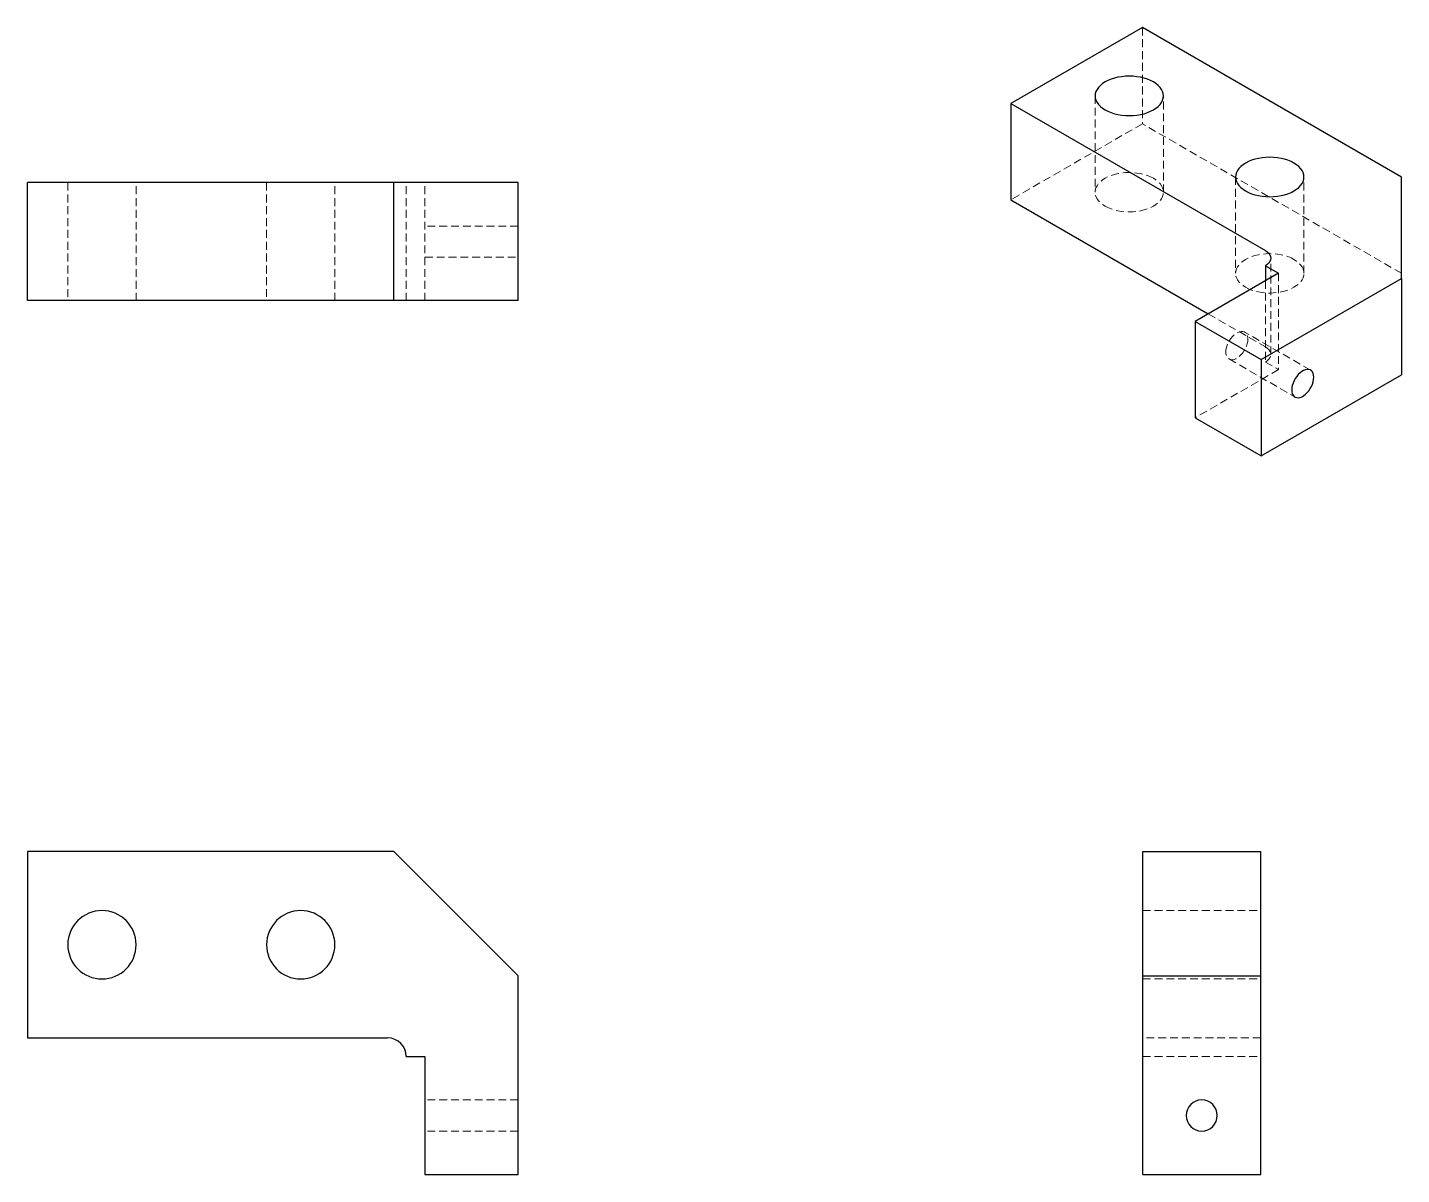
# Model space of a CAD drawing. Header units: millimetres. Extents: x 303 to 524, y 205 to 389.
import ezdxf

# ---------------------------------------------------------------- set-up
doc = ezdxf.new("R2010")
doc.units = ezdxf.units.MM
doc.linetypes.add('HIDDEN', pattern=[1.905, 1.27, -0.635])

msp = doc.modelspace()

# ---------------------------------------------------------------- linework, layer by layer
at = {"color": 7, "linetype": 'Continuous', "lineweight": 25}
for p, q in [((482.33, 389.37), (461.12, 377.13)), ((524.05, 365.29), (482.33, 389.37)), ((461.12, 377.13), (502.13, 353.45)), ((461.12, 377.13), (461.12, 361.61)), ((524.05, 348.96), (524.05, 365.29)), ((302.8, 345.38), (302.8, 364.38)), ((361.8, 364.38), (302.8, 364.38)), ((361.8, 345.38), (361.8, 364.38)), ((381.8, 364.38), (361.8, 364.38)), ((381.8, 345.38), (381.8, 364.38)), ((461.12, 361.61), (492.94, 343.25)), ((504.25, 349.78), (490.82, 342.02)), ((502.13, 351), (504.25, 349.78)), ((502.13, 351), (502.13, 348.55)), ((501.43, 335.9), (524.05, 348.96)), ((524.05, 348.96), (524.05, 333.45)), ((361.8, 345.38), (302.8, 345.38)), ((381.8, 345.38), (361.8, 345.38)), ((490.82, 342.02), (501.43, 335.9)), ((490.82, 342.02), (490.82, 326.51)), ((501.43, 335.9), (501.43, 320.39)), ((501.43, 320.39), (524.05, 333.45)), ((490.82, 326.51), (501.43, 320.39)), ((302.8, 256.63), (302.8, 226.63)), ((361.8, 256.63), (302.8, 256.63)), ((381.8, 236.63), (361.8, 256.63)), ((482.38, 236.63), (482.38, 256.63)), ((482.38, 256.63), (501.38, 256.63)), ((501.38, 236.63), (501.38, 256.63)), ((381.8, 204.63), (381.8, 236.63)), ((482.38, 236.63), (501.38, 236.63)), ((482.38, 204.63), (482.38, 236.63)), ((501.38, 204.63), (501.38, 236.63)), ((302.8, 226.63), (360.8, 226.63)), ((363.8, 223.63), (366.8, 223.63)), ((366.8, 223.63), (366.8, 204.63)), ((366.8, 204.63), (381.8, 204.63)), ((482.38, 204.63), (501.38, 204.63))]:
    msp.add_line(p, q, dxfattribs=at)
at = {"color": 7, "linetype": 'HIDDEN', "lineweight": 18}
for p, q in [((482.33, 389.37), (482.33, 373.86)), ((474.71, 378.35), (474.71, 362.84)), ((485.71, 362.84), (485.71, 378.35)), ((482.33, 373.86), (461.12, 361.61)), ((524.05, 349.78), (482.33, 373.86)), ((497.34, 365.29), (497.34, 349.78)), ((508.34, 349.78), (508.34, 365.29)), ((309.3, 364.38), (309.3, 345.38)), ((320.3, 345.38), (320.3, 364.38)), ((341.3, 364.38), (341.3, 345.38)), ((352.3, 345.38), (352.3, 364.38)), ((363.8, 345.38), (363.8, 364.38)), ((366.8, 345.38), (366.8, 364.38)), ((381.8, 357.38), (366.8, 357.38)), ((366.8, 352.38), (381.8, 352.38)), ((503.01, 336.71), (503.01, 352.23)), ((504.25, 349.78), (504.25, 334.26)), ((502.13, 348.55), (502.13, 335.49)), ((492.94, 343.25), (502.13, 337.94)), ((509.39, 334.19), (498.79, 340.31)), ((504.25, 334.26), (490.82, 326.51)), ((496.29, 335.98), (506.89, 329.86)), ((502.13, 335.49), (504.25, 334.26)), ((482.38, 247.13), (501.38, 247.13)), ((482.38, 236.13), (501.38, 236.13)), ((501.38, 226.63), (482.38, 226.63)), ((482.38, 223.63), (501.38, 223.63)), ((381.8, 216.63), (366.8, 216.63)), ((381.8, 211.63), (366.8, 211.63))]:
    msp.add_line(p, q, dxfattribs=at)
at = {"color": 7, "linetype": 'Continuous', "lineweight": 25, "flags": 128}
for points in [[(484.1, 380.6), (483.64, 380.84), (483.14, 381.04), (482.6, 381.21), (482.03, 381.35), (481.44, 381.45), (480.83, 381.51), (480.21, 381.53), (479.6, 381.51), (478.99, 381.45), (478.4, 381.35), (477.83, 381.21), (477.29, 381.04), (476.78, 380.84), (476.32, 380.6), (475.91, 380.33), (475.56, 380.04), (475.26, 379.73), (475.02, 379.4), (474.85, 379.06), (474.75, 378.71), (474.71, 378.35), (474.75, 378), (474.85, 377.65), (475.02, 377.3), (475.26, 376.98), (475.56, 376.66), (475.91, 376.37), (476.32, 376.11)], [(476.32, 376.11), (476.78, 375.87), (477.29, 375.66), (477.83, 375.49), (478.4, 375.36), (478.99, 375.26), (479.6, 375.2), (480.21, 375.18), (480.83, 375.2), (481.44, 375.26), (482.03, 375.36), (482.6, 375.49), (483.14, 375.66), (483.64, 375.87), (484.1, 376.11), (484.51, 376.37), (484.87, 376.66), (485.17, 376.98), (485.4, 377.3), (485.57, 377.65), (485.68, 378), (485.71, 378.35), (485.68, 378.71), (485.57, 379.06), (485.4, 379.4), (485.17, 379.73), (484.87, 380.04), (484.51, 380.33), (484.1, 380.6)], [(506.73, 367.54), (506.27, 367.77), (505.77, 367.98), (505.23, 368.15), (504.66, 368.29), (504.06, 368.39), (503.46, 368.45), (502.84, 368.47), (502.22, 368.45), (501.62, 368.39), (501.02, 368.29), (500.45, 368.15), (499.91, 367.98), (499.41, 367.77), (498.95, 367.54), (498.54, 367.27), (498.18, 366.98), (497.88, 366.67), (497.65, 366.34), (497.48, 366), (497.37, 365.65), (497.34, 365.29), (497.37, 364.93), (497.48, 364.58), (497.65, 364.24), (497.88, 363.91), (498.18, 363.6), (498.54, 363.31), (498.95, 363.05)], [(498.95, 363.05), (499.41, 362.81), (499.91, 362.6), (500.45, 362.43), (501.02, 362.29), (501.62, 362.19), (502.22, 362.14), (502.84, 362.12), (503.46, 362.14), (504.06, 362.19), (504.66, 362.29), (505.23, 362.43), (505.77, 362.6), (506.27, 362.81), (506.73, 363.05), (507.14, 363.31), (507.5, 363.6), (507.8, 363.91), (508.03, 364.24), (508.2, 364.58), (508.31, 364.93), (508.34, 365.29), (508.31, 365.65), (508.2, 366), (508.03, 366.34), (507.8, 366.67), (507.5, 366.98), (507.14, 367.27), (506.73, 367.54)], [(502.13, 353.45), (502.44, 353.25), (502.68, 353.01), (502.86, 352.76), (502.97, 352.5), (503.01, 352.23), (502.97, 351.96), (502.86, 351.69), (502.68, 351.44), (502.44, 351.21), (502.13, 351)], [(509.91, 333.04), (509.89, 333.36), (509.82, 333.65), (509.7, 333.89), (509.54, 334.08), (509.34, 334.21), (509.11, 334.29), (508.85, 334.3), (508.58, 334.25), (508.29, 334.14), (508, 333.97), (507.71, 333.75), (507.43, 333.48), (507.18, 333.17), (506.95, 332.83), (506.75, 332.47), (506.59, 332.09), (506.47, 331.72), (506.4, 331.35), (506.38, 331)], [(506.38, 331), (506.4, 330.68), (506.47, 330.39), (506.59, 330.15), (506.75, 329.96), (506.95, 329.83), (507.18, 329.75), (507.43, 329.74), (507.71, 329.79), (508, 329.9), (508.29, 330.07), (508.58, 330.29), (508.85, 330.56), (509.11, 330.87), (509.34, 331.21), (509.54, 331.57), (509.7, 331.95), (509.82, 332.32), (509.89, 332.69), (509.91, 333.04)]]:
    msp.add_lwpolyline(points, dxfattribs=at)
at = {"color": 7, "linetype": 'HIDDEN', "lineweight": 18, "flags": 128}
for points in [[(484.1, 365.08), (483.64, 365.32), (483.14, 365.53), (482.6, 365.7), (482.03, 365.84), (481.44, 365.93), (480.83, 365.99), (480.21, 366.01), (479.6, 365.99), (478.99, 365.93), (478.4, 365.84), (477.83, 365.7), (477.29, 365.53), (476.78, 365.32), (476.32, 365.08), (475.91, 364.82), (475.56, 364.53), (475.26, 364.22), (475.02, 363.89), (474.85, 363.55), (474.75, 363.19), (474.71, 362.84), (474.75, 362.48), (474.85, 362.13), (475.02, 361.79), (475.26, 361.46), (475.56, 361.15), (475.91, 360.86), (476.32, 360.59)], [(476.32, 360.59), (476.78, 360.36), (477.29, 360.15), (477.83, 359.98), (478.4, 359.84), (478.99, 359.74), (479.6, 359.68), (480.21, 359.66), (480.83, 359.68), (481.44, 359.74), (482.03, 359.84), (482.6, 359.98), (483.14, 360.15), (483.64, 360.36), (484.1, 360.59), (484.51, 360.86), (484.87, 361.15), (485.17, 361.46), (485.4, 361.79), (485.57, 362.13), (485.68, 362.48), (485.71, 362.84), (485.68, 363.19), (485.57, 363.55), (485.4, 363.89), (485.17, 364.22), (484.87, 364.53), (484.51, 364.82), (484.1, 365.08)], [(506.73, 352.02), (506.27, 352.26), (505.77, 352.46), (505.23, 352.64), (504.66, 352.77), (504.06, 352.87), (503.46, 352.93), (502.84, 352.95), (502.22, 352.93), (501.62, 352.87), (501.02, 352.77), (500.45, 352.64), (499.91, 352.46), (499.41, 352.26), (498.95, 352.02), (498.54, 351.76), (498.18, 351.47), (497.88, 351.15), (497.65, 350.82), (497.48, 350.48), (497.37, 350.13), (497.34, 349.78), (497.37, 349.42), (497.48, 349.07), (497.65, 348.73), (497.88, 348.4), (498.18, 348.09), (498.54, 347.8), (498.95, 347.53)], [(498.95, 347.53), (499.41, 347.29), (499.91, 347.09), (500.45, 346.92), (501.02, 346.78), (501.62, 346.68), (502.22, 346.62), (502.84, 346.6), (503.46, 346.62), (504.06, 346.68), (504.66, 346.78), (505.23, 346.92), (505.77, 347.09), (506.27, 347.29), (506.73, 347.53), (507.14, 347.8), (507.5, 348.09), (507.8, 348.4), (508.03, 348.73), (508.2, 349.07), (508.31, 349.42), (508.34, 349.78), (508.31, 350.13), (508.2, 350.48), (508.03, 350.82), (507.8, 351.15), (507.5, 351.47), (507.14, 351.76), (506.73, 352.02)], [(495.77, 337.12), (495.79, 337.47), (495.86, 337.84), (495.98, 338.22), (496.14, 338.59), (496.34, 338.95), (496.57, 339.29), (496.83, 339.6), (497.1, 339.87), (497.39, 340.09), (497.68, 340.26), (497.97, 340.37), (498.25, 340.42), (498.5, 340.41), (498.73, 340.34), (498.93, 340.2), (499.09, 340.01), (499.21, 339.77), (499.28, 339.49), (499.3, 339.16)], [(499.3, 339.16), (499.28, 338.81), (499.21, 338.45), (499.09, 338.07), (498.93, 337.7), (498.73, 337.33), (498.5, 336.99), (498.25, 336.68), (497.97, 336.42), (497.68, 336.19), (497.39, 336.02), (497.1, 335.91), (496.83, 335.86), (496.57, 335.88), (496.34, 335.95), (496.14, 336.08), (495.98, 336.27), (495.86, 336.52), (495.79, 336.8), (495.77, 337.12)], [(502.13, 335.49), (502.44, 335.7), (502.68, 335.93), (502.86, 336.18), (502.97, 336.44), (503.01, 336.71), (502.97, 336.98), (502.86, 337.25), (502.68, 337.5), (502.44, 337.73), (502.13, 337.94)]]:
    msp.add_lwpolyline(points, dxfattribs=at)
at = {"color": 7, "linetype": 'Continuous', "lineweight": 25}
for centre, radius, start, end in [((314.8, 241.63), 5.5, 90, 270), ((314.8, 241.63), 5.5, 270, 90), ((346.8, 241.63), 5.5, 90, 270), ((346.8, 241.63), 5.5, 270, 90), ((360.8, 223.63), 3, 0, 90), ((491.88, 214.13), 2.5, 90, 270), ((491.88, 214.13), 2.5, 270, 90)]:
    msp.add_arc(centre, radius, start, end, dxfattribs=at)

doc.saveas('drawing.dxf')
